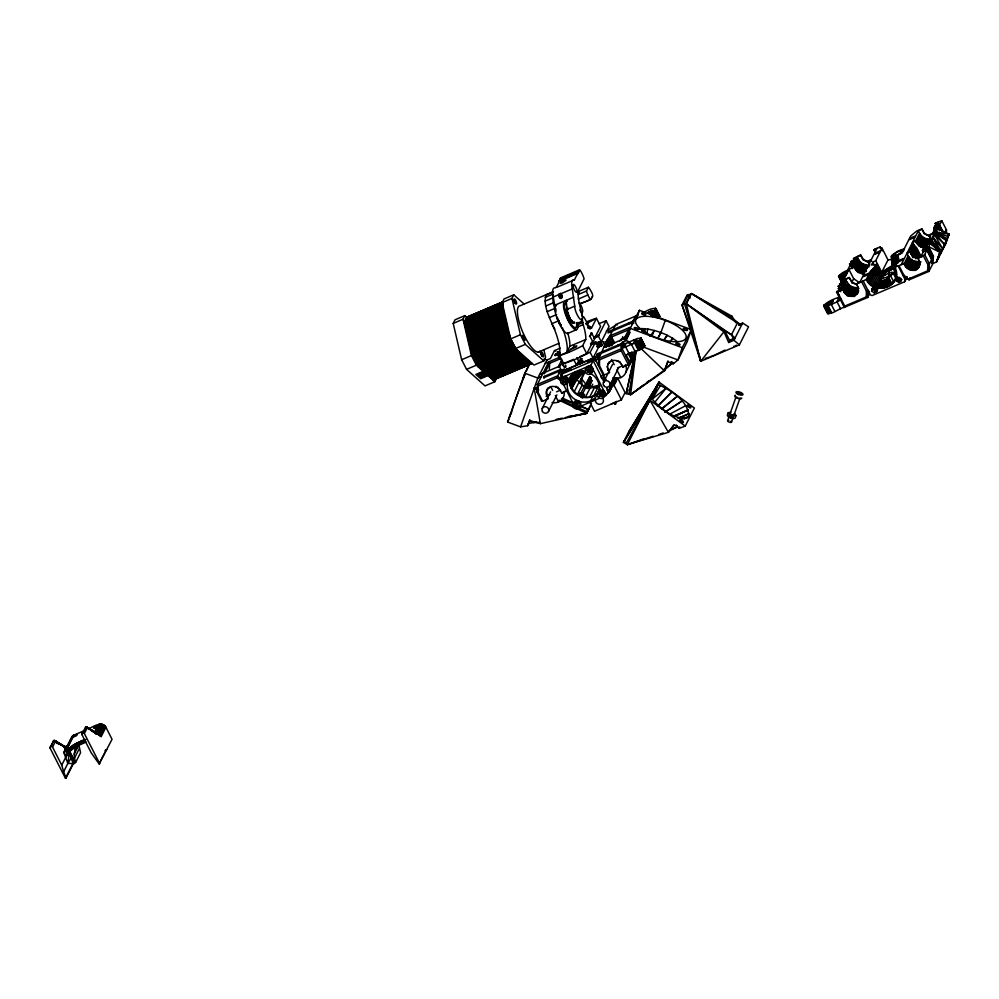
<?xml version="1.0" encoding="UTF-8"?>
<svg xmlns="http://www.w3.org/2000/svg" width="999" height="999" viewBox="0 0 999 999"><rect width="100%" height="100%" fill="white"/><g stroke="black" fill="none" stroke-linecap="round" stroke-linejoin="round"><path stroke-width="1.5" d="M609.353 372.814L604.208 375L599.475 365.721L599.562 359.815L598.588 358.404L601.148 353.359M827.584 312.612C830.481 316.059 840.147 307.542 844.33 307.38L844.717 306.106L866.283 296.94L866.37 291.021L861.65 281.755L866.258 279.433L869.879 272.452L877.122 264.473L882.03 274.113L883.366 274.95M869.355 291.321L869.317 294.28L867.719 297.44L844.33 307.38L836.525 292.083L840.833 289.073L841.508 290.172M554.857 329.195A25 7.155 67 0 1 551.923 323.651C548.426 314.76 543.019 304.608 546.128 294.93L547.777 294.018M555.819 312.15L553.134 302.897L552.572 294.243L545.217 297.365M574.65 382.118L574.637 373.201L577.397 378.621L571.366 388.623L569.83 381.606L571.915 374.513M63.624 771.765L61.751 765.172L69.368 750.124L70.105 752.135L65.971 756.817L66.234 754.257L75.737 746.703L85.914 742.12L84.678 739.71L74.513 744.292L63.849 752.647L67.845 763.411L63.624 771.765L66.059 778.009L65.447 778.271L50.087 748.126A1.386 1.299 26.8 0 1 50.699 746.403L53.659 740.559L54.695 740.546L65.897 747.289L63.849 752.647M555.506 355.594L555.594 354.096L558.291 352.947M547.04 389.722L546.128 393.681L548.139 398.851L542.632 401.198L537.899 391.92L538.261 385.889L537.362 384.453L548.776 361.888L549.675 363.324L549.313 369.343M607.017 390.397L607.18 387.787M644.717 331.905L644.904 328.796L643.905 332.804M871.865 291.271L872.939 286.863L871.865 291.271L874.162 292.844L876.61 291.795L877.522 289.997L875.074 291.034L874.162 292.844M876.61 291.795L876.772 289.186L874.475 287.625L872.027 288.661M896.353 280.856L896.515 278.246L898.963 277.21L901.248 278.783L901.086 281.381L898.638 282.43L896.353 280.856L897.264 279.058L899.55 280.619L902.01 279.583M908.84 278.833L927.584 270.866L927.946 264.835L923.226 255.557L924.674 254.583L926.885 250.212L931.617 259.49L929.395 263.861L928.945 271.391L909.09 279.845L902.834 275.162L903.833 275.1L909.09 279.845L910.164 277.734M932.916 256.918L927.572 246.428L924.312 248.177L923.576 249.613L926.622 248.326L931.955 258.816L931.68 263.336L933.391 255.969L928.67 246.691L939.922 252.235L936.475 262L932.941 263.499L928.945 271.391L927.584 270.866M932.941 263.499L933.391 255.969M946.34 233.029L946.515 230.007L941.795 220.729L935.289 223.152L936.238 226.099M544.23 377.897L544.318 376.386L560.501 369.505M624.475 339.66L629.732 329.27L629.857 327.397L610.002 335.839L605.931 342.008L601.885 351.91M606.368 347.352L607.767 342.682L611.613 336.975L629.732 329.27M849.05 289.211L849.325 285.577M548.414 398.314L546.291 391.583M607.38 366.233L608.116 370.404L607.317 366.945L607.979 364.335M858.153 291.87L858.416 288.399L856.505 283.941L859.964 282.043L865.571 270.941L862.387 272.29L863.923 275.362M919.679 264.485L919.242 260.976L913.024 249.038L916.595 247.59L920.891 255.994L919.804 257.48L915.047 248.127M919.467 261.663L919.355 265.846M931.368 241.371L929.395 234.79L932.579 233.441L934.614 229.42L938.161 227.909L939.51 230.569M561.588 359.041L561.251 359.165A4.171 1.199 67 0 1 557.991 353.796A4.171 1.199 67 0 1 559.964 353.147L559.777 355.394L561.563 360.477A4.171 1.199 67 0 0 563.336 365.871A4.171 1.199 67 0 0 565.484 366.77M642.007 331.418L642.245 328.621L644.343 328.721L643.643 331.493M882.542 283.704C872.377 277.784 897.789 261.825 894.093 272.802L896.303 277.16C895.366 282.38 883.203 292.37 882.741 281.805M561.013 380.906L557.017 377.909L559.777 370.954M588.423 409.528L587.375 411.376L591.47 403.509M610.227 361.601L609.153 362.512C613.548 357.854 621.465 361.276 622.814 367.083L628.321 364.747L630.182 362.987L626.111 354.995L625.699 355.781C625.586 353.409 646.927 349.862 643.843 345.13M658.091 318.107L659.79 316.258L658.753 315.659M840.659 308.941L836.937 301.623L839.148 297.252C822.751 302.21 815.059 313.074 840.609 300.062M848.238 270.254C841.832 271.503 832.117 280.856 846.028 274.625L846.702 273.289L840.921 275.624L841.62 274.226L847.564 271.591M897.427 255.432L897.789 262.824L891.832 264.073L891.832 255.307L897.951 251.086L904.482 248.701M635.589 350.574L626.148 393.631L630.594 394.667L636.126 350.699M613.086 383.616L614.822 380.781L614.348 377.41L609.627 386.738L609.665 391.383L607.192 393.643M924.899 247.789L919.28 246.266L915.658 241.059L912.474 242.42L914.335 245.429L911.375 251.273L911.051 254.395M67.845 763.411L69.193 753.945L74.301 763.523L67.845 763.411L72.028 756.68M684.153 419.143L688.91 416.396C688.274 400.649 670.878 390.422 657.929 384.34L628.596 432.142L623.401 442.432L627.397 444.642L668.406 432.33L674.4 424.812L679.195 428.321L685.239 426.073L694.367 408.017L659.053 382.13L628.596 432.142M635.901 350.786L629.02 393.831L629.457 392.957M635.714 351.286L635.239 353.946L635.826 351.473M571.003 377.535L571.553 375.399L570.641 377.197M74.301 763.523L75.837 762.037C72.79 756.268 74.413 749.512 77.922 744.355M943.893 247.327L946.328 240.434L936.088 232.018L949.05 234.178L945.603 243.943L936.475 262L939.922 252.235L930.381 243.306L941.108 249.887L940.534 253.434L949.05 234.178L937.799 228.634L934.252 230.145M577.622 372.065C578.184 376.848 583.591 373.651 585.864 371.865M634.74 351.586L633.766 355.869L631.743 351.898M838.898 291.321L839.547 288.461M634.902 355.419L626.148 393.631L628.096 389.772M558.853 294.892C559.715 291.895 562.949 294.493 561.638 296.953C558.678 301.81 557.679 289.71 560.239 297.889M560.177 280.307C559.003 279.295 558.716 285.152 555.444 287.887A18.556 5.32 67 0 0 553.259 297.003L554.732 305.219L556.043 306.006M560.976 278.134C559.927 278.596 560.489 278.896 560.202 280.269M579.495 269.855C579.095 273.276 578.496 271.316 574.462 279.795A18.556 5.32 67 0 0 572.277 288.911L574.725 306.169A8.329 2.385 67 0 0 579.482 318.431A8.329 2.385 67 0 0 582.155 315.122A70.517 20.205 67 0 1 579.595 304.67L579.195 302.685A70.517 20.205 67 0 1 578.221 296.953L578.284 290.422L584.09 278.821A9.466 2.71 67 0 0 583.379 276.661L583.104 275.936A9.466 2.71 67 0 0 580.344 270.579L579.57 269.78L560.476 277.947M646.778 333.316L647.851 329.071C658.416 330.994 668.855 334.877 677.285 341.67M866.258 279.433C874.013 297.19 904.32 285.339 894.942 267.233L898.326 260.352L897.414 255.844L903.171 250.861L910.738 235.989L916.682 231.056L921.827 228.871L924.325 233.092L929.32 236.164L924.05 233.629L921.827 228.871M938.398 257.005L939.847 253.346L939.472 254.071M947.239 238.724L945.678 242.832L949.05 234.178M70.092 740.396L71.753 737.886L76.598 735.626L77.285 734.277L72.427 736.538L70.779 739.048M610.476 389.535L607.642 392.744M611.163 388.174L608.94 391.071L612.524 384.003L611.9 384.315M565.684 365.072A4.171 1.199 67 0 1 564.223 366.446A4.171 1.199 67 0 1 561.938 360.327L561.688 360.002M841.37 283.753L842.232 280.794M945.603 243.943L946.428 241.134M572.24 374.038L570.079 379.333M667.844 361.188L664.447 370.879L630.594 394.667L642.869 385.389M539.522 422.415L533.641 422.515L529.732 421.066L527.672 425.724L520.579 426.873L507.579 422.04L524.825 373.214L529.745 363.486M520.579 426.873L537.824 378.059L546.952 360.002L550.486 358.504L554.482 350.599L560.152 348.189M527.672 425.724L529.832 419.88M561.625 374.138L561.013 375.861L563.224 370.979L561.625 374.138L594.18 360.289L597.477 353.783L621.728 343.469L622.439 342.07L625.973 340.559L630.182 332.23M667.544 361.788L673.114 363.861L677.971 359.94L687.1 341.883L691.408 329.67L639.41 310.302L630.282 328.359L625.973 340.559L630.307 342.182M636.538 318.444L639.41 310.302M668.056 361.188L664.447 370.879L640.197 347.777M630.594 394.667L665.084 369.605L671.103 364.048L671.965 361.613M691.408 329.67L682.28 347.727L677.971 359.94L642.557 346.74M730.781 412.225L728.246 412.674L727.297 415.359L728.646 417.257L732.554 418.706L735.089 418.256L736.038 415.572L734.69 413.673M728.646 417.257L729.595 414.573L728.246 412.674M727.609 420.716L729.133 416.408M730.144 413.536L735.714 397.739M738.224 394.568L738.91 392.607L741.021 393.943L738.436 393.544L737.899 392.782L738.91 392.607M730.594 417.982L731.543 415.297M732.554 418.706L733.491 416.021L736.038 415.572M731.505 422.177L733.029 417.869M734.04 414.997L740.122 397.752M844.605 283.229L845.504 280.669L851.023 287.412L850.199 289.772M851.997 268.606L852.909 266.046L854.07 267.732M847.065 287.737L848.338 284.141M904.682 281.718L906.892 276.835L904.682 281.718L872.127 295.567L870.279 294.88L863.099 280.781M938.186 258.616L940.621 251.723M524.138 376.186C526.073 370.442 521.665 382.167 523.938 376.735M599.562 359.815L621.141 350.637L622.677 347.09C631.73 341.558 615.421 348.738 622.677 347.09M649.425 402.172L651.048 397.964C660.164 407.904 672.652 419.368 687.037 418.094M654.582 402.535L666.133 388.211L652.222 399.026L659.053 382.13L644.767 407.979L623.401 442.432L651.048 397.964L644.767 407.979L649.924 400.187L685.239 426.073M651.997 336.114L654.308 330.444L649.987 336.363M608.241 363.686L607.704 364.872L608.978 362.5L608.304 363.624M919.092 266.483L919.629 265.297L918.755 267.095L919.367 265.946M579.582 383.391L584.802 372.327M871.702 261.201L871.103 260.015L865.846 270.392L862.661 271.753L863.898 274.163M847.602 287.774L848.925 285.027M611.251 386.538L614.048 385.352L617.707 378.109L625.074 392.582L621.415 399.812L594.492 411.263L589.797 402.06M555.594 354.096L554.87 355.532L557.567 354.383M570.691 349.4L574.338 346.466L576.798 345.891L576.211 347.065L570.691 349.4L566.758 352.422L559.752 355.457L561.126 355.057A32.68 7.355 -27 0 0 582.667 345.679L585.776 339.498A25.612 7.343 67 0 0 583.154 324.638L581.98 318.519M596.74 355.232L617.332 346.466L618.056 345.03M538.011 389.797L536.913 391.983L541.633 401.261L542.632 401.198M587.275 321.553A32.642 7.343 -27 0 1 594.755 318.856L596.465 318.344L585.726 323.938L588.086 323.376L587.524 324.513L591.445 328.296L596.465 318.344L600.574 326.411L594.48 338.486L591.47 332.717M589.597 336.413L591.595 332.817M570.217 378.633L571.128 376.823M569.942 380.107L573.451 373.139M561.938 360.327L563.861 363.524L565.234 363.112A32.68 7.355 -27 0 0 586.775 353.733L592.807 341.795L589.922 336.126M621.728 343.469L620.666 345.592L637.387 338.511L641.133 338.099L639.847 339.947L635.214 342.794L598.588 358.404L598.488 365.796L599.475 365.721M635.564 316.109L631.568 324.013L633.928 323.014M623.501 345.467L624.188 344.081M629.17 361.576L631.992 359.39L625.649 346.903M826.373 304.408L830.356 301.611L833.291 300.911L832.592 302.31L828.945 304.408L823.725 305.532L827.834 313.636M841.27 274.925L838.623 276.049L841.732 282.155M851.435 262.6L851.835 261.813M832.654 301.061L833.328 299.725M873.888 286.663L874.799 284.865L878.533 286.139L879.22 284.79L874.812 283.142L874.125 284.503L874.799 284.865M888.998 286.451L889.51 285.439L886.413 279.383L894.093 272.802M894.392 281.331L896.503 277.16M944.867 233.304L946.515 230.007L945.529 230.082M939.922 252.235L941.108 249.887M50.087 748.126L52.46 743.456M61.751 765.172L52.547 747.09L55.494 741.246L55.02 740.721L65.285 747.552L54.346 740.471L60.09 744.542M84.952 730.306L72.927 735.614L66.608 747.14L64.51 747.939M64.286 752.122L66.658 747.414L68.344 746.241L64.673 747.814M64.598 747.727L67.67 745.429L71.241 738.348M71.928 737L72.39 736.101M64.785 751.66L71.753 737.886M72.427 736.538L72.927 735.614M65.347 751.273L67.732 746.565M72.315 737.499L68.731 744.567L64.51 747.577L69.356 744.255L64.635 747.489M73.002 736.151L73.451 735.239M72.927 737.187L65.971 750.961L67.195 753.371M73.614 735.838L74.076 734.927M65.847 755.169L67.882 751.148M65.784 755.831L68.007 751.073M65.809 756.168L67.845 752.147M65.872 756.493L68.581 751.136M105.906 727.26L112.05 739.31L99.113 763.948L91.134 752.672L81.918 734.59A1.386 1.299 26.8 0 1 82.53 732.866L86.176 726.922L101.199 736.588L105.906 727.26C102.223 720.604 93.419 726.535 89.036 728.571M81.918 734.59L84.278 729.919M78.197 744.779L78.884 743.418M99.725 763.686L84.366 733.553L87.325 727.709L86.851 727.172L100.387 735.401L105.107 726.086M74.151 754.145L78.871 744.817L80.557 752.709L75.837 762.037M74.463 758.166L79.171 748.838M65.447 778.271L72.977 763.373M66.059 778.009L73.139 764.01L69.905 752.509L75.075 762.649M94.43 726.985L93.744 728.333L98.764 726.398L101.923 726.86L102.61 725.511L99.45 725.049L94.43 726.985L95.579 729.258M94.43 732.667L97.415 726.773M98.102 725.424L98.551 724.512M95.092 732.442L98.077 726.548M98.764 725.187L99.213 724.287M103.397 724.75L98.689 734.078L95.192 733.466L98.764 726.398M99.45 725.049L99.912 724.138M99.475 726.348L95.192 733.466M100.162 724.987L100.612 724.088M100.187 726.385L96.616 733.453L95.904 733.416L99.313 734.452L104.021 725.124M100.874 725.024L101.336 724.125M100.899 726.498L97.328 733.578L96.616 733.453L99.875 734.902L104.595 725.574M101.586 725.149L102.048 724.25M101.598 726.71L98.027 733.79L97.328 733.578L100.837 735.976L105.544 726.648M102.285 725.361L102.735 724.462M99.113 763.948L106.194 749.949M496.64 378.122L494.817 381.73L485.027 385.889L466.558 369.355L461.65 359.727L453.196 323.414L455.02 319.805L464.81 315.634L466.595 317.232L502.709 301.873M494.817 381.73L476.361 365.197L471.453 355.569L462.987 319.243L464.81 315.634M466.595 317.232L463.811 322.764L502.984 306.094M467.207 316.983L464.423 322.502L471.241 351.785L478.758 366.533L493.643 379.87M467.819 316.72L465.034 322.24L471.853 351.523L479.37 366.271L494.255 379.608M468.431 316.458L465.646 321.978L472.465 351.261L479.982 366.009L494.867 379.345M469.043 316.196L466.258 321.715L473.076 351.011L480.594 365.759L495.479 379.083M469.655 315.934L466.87 321.453L473.688 350.749L481.206 365.497L496.091 378.821M470.267 315.672L467.482 321.191L474.3 350.487L481.818 365.234L496.703 378.559M470.879 315.409L468.094 320.941L474.912 350.224L482.43 364.972L497.315 378.309M471.491 315.16L468.706 320.679L475.524 349.962L483.041 364.71L497.927 378.047M472.102 314.897L469.318 320.417L476.136 349.7L483.653 364.448L498.538 377.784M472.714 314.635L469.93 320.155L476.748 349.45L484.265 364.185L499.15 377.522M473.326 314.373L470.541 319.892L477.36 349.188L484.877 363.936L499.775 377.26M473.938 314.111L471.153 319.63L477.972 348.926L485.489 363.673L500.387 376.998M474.55 313.848L471.765 319.38L478.583 348.663L486.101 363.411L500.998 376.748M475.162 313.586L472.377 319.118L479.195 348.401L486.713 363.149L501.61 376.486M475.774 313.336L472.989 318.856L479.807 348.139L487.325 362.887L502.222 376.223M476.386 313.074L473.601 318.594L480.419 347.877L487.937 362.625L502.834 375.961M476.998 312.812L474.213 318.331L481.031 347.627L488.548 362.375L503.446 375.699M477.609 312.55L474.825 318.069L481.643 347.365L489.16 362.113L504.058 375.437M478.221 312.287L475.437 317.807L482.255 347.103L489.772 361.85L504.67 375.174M478.833 312.025L476.048 317.557L482.867 346.84L490.384 361.588L505.282 374.925M479.458 311.775L476.66 317.295L483.479 346.578L490.996 361.326L505.894 374.662M480.069 311.513L477.272 317.033L484.09 346.316L491.608 361.064L506.505 374.4M480.681 311.251L477.884 316.77L484.702 346.066L492.22 360.801L507.117 374.138M481.293 310.989L478.496 316.508L485.314 345.804L492.832 360.552L507.729 373.876M481.905 310.726L479.108 316.246L485.926 345.542L493.444 360.289L508.341 373.614M482.517 310.464L479.72 315.984L486.538 345.279L494.055 360.027L508.953 373.351M483.129 310.202L480.332 315.734L487.15 345.017L494.667 359.765L509.565 373.102M483.741 309.952L480.944 315.472L487.762 344.755L495.279 359.503L510.177 372.839M484.353 309.69L481.555 315.209L488.374 344.493L495.891 359.24L510.789 372.577M484.965 309.428L482.167 314.947L488.986 344.243L496.503 358.991L511.401 372.315M485.576 309.166L482.779 314.685L489.597 343.981L497.115 358.728L512.012 372.053M486.188 308.903L483.391 314.423L490.222 343.718L497.727 358.466L512.624 371.79M486.8 308.641L484.003 314.173L490.834 343.456L498.339 358.204L513.236 371.541M487.412 308.391L484.615 313.911L491.446 343.194L498.951 357.942L513.848 371.278M488.024 308.129L485.227 313.649L492.057 342.932L499.562 357.679L514.46 371.016M488.636 307.867L485.839 313.386L492.669 342.682L500.174 357.417L515.072 370.754M489.248 307.605L486.451 313.124L493.281 342.42L500.786 357.167L515.684 370.492M489.86 307.342L487.062 312.862L493.893 342.158L501.398 356.905L516.296 370.229M490.472 307.08L487.674 312.6L494.505 341.895L502.01 356.643L516.908 369.967M491.083 306.818L488.286 312.35L495.117 341.633L502.622 356.381L517.519 369.717M491.695 306.568L488.898 312.088L495.729 341.371L503.234 356.119L518.131 369.455M492.307 306.306L489.51 311.825L496.341 341.109L503.846 355.856L518.743 369.193M492.919 306.044L490.122 311.563L496.953 340.859L504.458 355.594L519.355 368.931M493.531 305.781L490.734 311.301L497.564 340.597L505.069 355.344L519.967 368.668M494.143 305.519L491.346 311.039L498.176 340.334L505.681 355.082L520.579 368.406M494.755 305.257L491.958 310.789L498.788 340.072L506.293 354.82L521.191 368.156M495.367 305.007L492.569 310.527L499.4 339.81L506.905 354.558L521.803 367.894M495.979 304.745L493.181 310.264L500.012 339.548L507.529 354.295L522.415 367.632M496.59 304.483L493.793 310.002L500.624 339.285L508.141 354.033L523.026 367.37M497.202 304.22L494.405 309.74L501.236 339.036L508.753 353.783L523.638 367.108M497.814 303.958L495.017 309.478L501.848 338.773L509.365 353.521L524.25 366.845M498.426 303.696L495.629 309.215L502.46 338.511L509.977 353.259L524.862 366.583M499.038 303.434L496.241 308.966L503.071 338.249L510.589 352.997L525.474 366.333M499.65 303.184L496.853 308.703L503.683 337.987L511.201 352.734L526.086 366.071M500.262 302.922L497.477 308.441L504.295 337.724L511.813 352.472L526.698 365.809M500.874 302.66L498.089 308.179L504.907 337.475L512.425 352.21L527.31 365.547M501.486 302.397L498.701 307.917L505.519 337.212L513.036 351.96L527.922 365.284M502.097 302.135L499.313 307.655L506.131 336.95L513.648 351.698L528.533 365.022M503.321 301.611L500.536 307.143L507.355 336.426L514.872 351.173L529.757 364.51L493.031 380.132M503.234 302.734L501.148 306.88L507.967 336.163L515.484 350.911L530.369 364.248L532.205 363.461M503.146 303.858L501.76 306.618L508.578 335.901L516.096 350.649L530.981 363.986M543.856 349.725L545.616 357.292L543.793 360.901L525.324 344.368L520.417 334.74L511.95 298.414L513.773 294.805L524.163 304.108M507.579 422.04L508.978 419.255M578.234 294.53L586.488 291.021L588.386 287.262A9.553 2.735 67 0 1 589.497 288.661L589.872 289.211A9.553 2.735 67 0 1 591.333 291.77C593.119 294.58 593.131 297.465 591.82 296.84C592.969 299.613 586.525 301.336 579.37 303.821M582.242 358.629A3.472 0.787 -27 0 0 578.608 361.064L576.56 365.122L561.863 371.378L558.916 365.584L561.7 360.09M550.936 386.7L547.939 388.549C552.335 383.891 560.252 387.312 561.6 393.119L566.745 390.934M568.606 352.347L566.758 352.422L569.88 346.253A25.637 7.343 67 0 0 567.719 332.867M563.861 363.524L565.234 363.112M542.245 408.454L550.636 391.858M555.307 386.638L556.293 386.326L556.705 387.15M563.149 372.065L563.836 370.716M562.599 373.713L560.314 378.234L590.921 365.209L593.206 360.701L604.295 382.467M557.367 387.512L558.266 387.387L558.566 388.399M566.283 370.017L566.783 369.018L570.891 369.48L570.379 370.467M559.103 388.911L560.377 390.709M548.501 411.463L556.893 394.867M570.928 367.694L570.242 369.043L562.537 372.327M561.6 393.119L565.059 391.233M569.88 380.856L573.963 372.802M569.83 381.606L574.325 372.702M569.867 383.117L574.487 373.951L577.06 379.008M570.054 384.615L574.2 376.411L576.111 380.157M570.392 386.113L574.113 378.758L575.337 381.156M570.891 387.575L574.263 380.894M591.658 343.456L595.729 341.72L598.563 347.265L593.081 358.092L582.679 362.525L579.732 356.73L590.134 352.31L595.167 342.844L591.083 344.58M594.842 336.663L598.925 334.927L606.106 320.716L609.065 326.498L601.298 341.845L595.854 344.156M595.167 342.844L595.729 341.72M594.393 338.037L598.476 336.301L598.925 334.927M574.338 391.533L579.058 382.205L576.698 378.758L571.977 388.087C576.698 397.852 591.72 400.811 598.851 392.132M595.367 359.066L591.271 358.616L590.759 359.603L593.493 359.902M579.108 382.629L584.19 372.59M594.492 358.741L595.167 357.38M633.004 321.166L608.753 331.481L608.016 332.929L632.28 322.615M577.509 394.343L582.23 385.015L579.058 382.205M604.208 375L603.209 375.075L596.028 360.964L597.627 357.804L595.779 357.118M579.732 395.492L584.452 386.163L582.23 385.015M612.424 331.056L610.002 335.839L611.613 336.975L614.672 342.982M613.161 329.608L615.709 324.55L637.924 315.11M584.665 386.7L589.772 376.611M584.752 387.212L589.972 376.885M584.989 387.475L590.209 377.147M585.252 387.712L589.822 378.658M580.881 393.231L584.627 394.568L583.94 395.916L581.743 395.392L580.407 396.628L582.692 398.201M582.429 394.043L586.001 386.975L590.122 387.949L598.264 386.788L593.556 396.116M599.937 384.915L592.245 386.913L586.888 385.239L590.759 377.585M582.667 394.58L583.166 393.594L579.07 393.131L578.571 394.13L582.667 394.58L583.591 396.391L584.09 395.404L583.166 393.594M585.839 388.087L591.071 377.759M586.163 388.236L590.746 379.183M586.5 388.336L591.083 379.283M586.85 388.399L590.784 380.631M587.2 388.436L591.133 380.656M587.549 388.436L591.483 380.656M587.887 388.386L591.82 380.607M588.224 388.299L592.157 380.532M585.402 397.277L590.122 387.949M591.445 386.763L592.744 384.215M589.585 397.215L594.305 387.887M621.078 339.46L622.514 338.112L619.717 341.046M592.769 396.378L590.484 400.899L590.983 401.86M610.826 361.226L612.15 360.664M622.889 338.349L624.537 337.375L622.24 338.661M587.4 410.851L586.675 413.336L540.359 423.651L529.52 420.492M629.857 327.397L624.15 338.686L604.295 347.128M591.208 404.37L586.675 413.336L565.359 417.557M597.027 394.056L599.725 388.723M603.433 382.417L612.537 364.448M616.508 360.602L620.054 361.813M620.317 362.874L621.59 364.672M609.702 385.427L618.793 367.445M609.902 387.387L614.622 378.059M603.496 396.528L606.281 395.354L608.566 390.834L607.03 387.824M610.102 388.062L614.81 378.733M607.804 393.331L608.266 392.432M613.873 381.331L615.234 378.646M610.189 388.748L614.909 379.42M608.366 392.944L608.828 392.045M610.102 389.51L615.796 378.259M608.878 392.482L609.328 391.583M610.014 390.222L616.296 377.797M609.303 391.958L616.408 378.034M622.814 367.083L626.273 365.197M635.489 352.485L633.403 356.593L631.38 352.622M625.936 372.165L631.418 361.338A10.415 9.703 26.8 0 1 630.244 363.586M628.746 362.063L632.941 359.927L629.607 353.371M631.655 359.34L633.903 358.029L631.231 352.784M641.808 347.764L642.157 347.065M665.409 319.992L660.913 332.555L657.979 338.012L661.101 332.192M687.924 295.554L683.666 303.983L686.038 303.284L690.159 295.13L687.924 295.554L689.322 298.314M685.302 303.871L684.864 304.745L700.711 361.313L739.397 344.855L748.526 326.81L742.619 323.039L738.686 324.712M689.66 295.304L691.495 293.581L732.055 316.296L735.851 322.702M741.458 325.324L731.418 317.57L691.495 293.581L686.313 303.833L682.042 305.032L700.711 361.313L724.725 330.794L686.313 303.833L700.711 361.313L699.35 355.706M646.116 405.831L652.859 392.52L653.446 395.866L652.097 398.539M653.246 436.213L627.397 444.642L649.924 400.187L668.406 432.33L673.601 425.162M653.483 393.131L659.053 382.13L650.299 398.239M673.114 363.861L673.776 362.562M731.418 317.57L732.055 316.296M679.195 428.321L679.857 427.023A2.223 0.799 37.7 0 1 679.07 427.147M742.619 323.039L733.903 340.259L728.658 342.495L724.088 332.055L686.313 303.833L731.468 334.777L735.052 337.974L733.316 338.399L731.468 334.777L737.449 322.952L691.495 293.581M728.658 342.495L729.67 340.497L733.316 338.399M839.585 288.886L838.248 286.263L841.508 284.528L842.244 283.079L839.435 283.916L843.406 282.23L845.991 287.849L851.198 291.671M850.861 266.596L849.525 263.973L852.784 262.225L853.521 260.776L850.711 261.626L854.682 259.927L857.267 265.559L862.524 269.393M854.607 261.676L853.646 258.229L860.614 254.907L863.111 259.116L868.106 262.2L862.836 259.665L860.614 254.907M831.792 302.759L831.118 304.096L834.852 311.413M863.96 273.276L858.341 271.753L854.719 266.558L848.938 269.443L843.693 279.82L849.2 277.472L852.234 282.205L857.429 284.79L851.96 282.754L849.2 277.472M838.248 286.263L842.219 284.578L843.406 282.23M854.682 259.927L853.496 262.275L849.525 263.973M840.746 291.683L840.122 290.472L840.833 289.073M839.697 291.146L838.348 288.486L841.545 287.675L842.294 286.189L845.391 291.258L849.899 294.243M850.062 294.043L844.804 290.197L842.619 285.352L845.741 279.37L848.925 278.022M861.175 271.953L856.667 268.956L853.571 263.886L851.535 267.907L854.719 266.558M861.288 271.728L856.081 267.894L853.895 263.062L855.743 259.603L858.316 263.461L861.95 266.134L858.653 262.812L856.443 258.204L857.154 256.805L860.339 255.457M845.504 280.669L844.804 282.068L846.665 286.513L850.311 288.823L849.375 290.509M852.909 266.046L852.534 268.356M842.856 286.388L844.043 284.041M854.133 264.086L855.319 261.738M842.107 288.986L842.906 287.4M844.33 284.59L845.142 282.979M845.978 281.343L846.353 280.582M853.371 266.708L854.182 265.097M855.606 262.3L856.405 260.702M857.005 259.515L857.766 258.004M843.193 287.4L844.38 285.052M854.47 265.097L855.656 262.749M843.518 288.599L842.669 290.297L841.545 287.675M843.643 288.374L844.829 286.026M851.31 291.446L846.103 287.625L844.942 285.801L845.666 284.365M846.677 282.355L845.741 279.37M854.919 266.071L856.106 263.724M862.587 269.156L857.379 265.322L856.218 263.499L857.08 261.8M857.567 260.826L858.378 259.216L857.154 256.805M844.167 289.31L845.366 286.963M845.479 286.738L846.116 285.464M847.289 283.142L846.965 281.78M855.331 267.245L854.682 268.519L855.394 269.243L855.956 268.132M855.444 267.008L856.63 264.66M856.755 264.435L857.654 262.65M858.066 261.838L858.915 260.152L858.378 259.216M843.743 292.282L844.679 290.422M844.804 290.197L845.991 287.849M846.103 287.625L846.665 286.513M848.001 283.866L847.502 282.717M856.081 267.894L857.267 265.559M857.379 265.322L858.316 263.461M858.653 262.812L859.54 261.039L858.915 260.152M858.153 291.983C855.968 297.977 846.752 297.652 844.267 292.07L843.306 289.123L840.122 290.472M855.956 268.968L856.468 270.741L858.69 272.702L863.685 273.813M844.417 293.194L845.391 291.258M845.504 291.021L846.69 288.674M846.815 288.449L847.389 287.312M848.7 284.715L848.126 283.604M856.043 270.142L856.667 268.956M856.78 268.731L857.966 266.383M858.091 266.159L859.078 264.211M859.315 263.724L860.251 261.863L859.54 261.039M845.054 293.319L844.542 291.533M846.303 291.795L847.489 289.448M847.602 289.223L848.263 287.887M849.387 285.664L848.838 284.44M856.792 271.041L857.454 269.718M857.567 269.493L858.765 267.145M858.878 266.92L859.902 264.885M860.064 264.56L861.038 262.637L860.251 261.863M845.541 293.881L845.329 292.769M851.697 282.617L853.67 278.721L848.938 269.443M846.066 294.393L845.803 293.331M847.152 292.482L848.338 290.135M848.451 289.91L849.225 288.386M850.149 286.551L849.625 285.202M857.542 271.928L858.316 270.404M858.428 270.18L859.615 267.832M859.727 267.607L860.801 265.497M860.888 265.334L861.9 263.324L861.038 262.637M846.653 294.867L846.34 293.856M846.865 295.492L847.964 293.319M848.076 293.094L849.262 290.746L848.139 293.132M850.486 285.889L851.41 286.501L849.437 290.559M859.352 270.791L860.539 268.444L859.415 270.829M860.651 268.219L862.824 263.936L861.9 263.324M846.915 295.529L848.026 293.356M860.713 268.256L862.886 263.973L869.105 265.634M847.277 295.279L846.927 294.318M847.851 295.979L848.925 293.831M849.05 293.606L850.236 291.258M850.349 291.034L852.372 287.025L858.765 288.137L854.557 296.466M860.326 271.316L861.513 268.968M861.625 268.743L863.785 264.448M848.626 295.929L848.9 295.379C852.709 296.965 857.716 294.842 858.616 290.659L857.542 293.132M848.925 296.303L853.396 287.45M860.526 273.351L864.809 264.885M850.062 296.316L854.445 287.787M861.475 273.751L865.858 265.222M869.667 265.122L867.919 261.363L871.378 259.478L876.985 248.364L873.8 249.725L875.561 253.484M873.8 249.725L880.219 246.928L882.242 250.899M851.298 296.353L855.519 288.024M862.711 273.788L866.932 265.459M852.384 296.491L856.605 288.162M865.209 271.154L868.019 265.597M857.729 286.351L858.416 288.399M869.142 263.773L868.193 260.826M869.442 264.448L869.417 263.237M875.336 252.797L875.311 251.598M853.483 296.528L857.691 288.199M880.219 246.928L879.757 247.827L882.055 248.202L888.011 259.89L881.73 272.315L875.773 260.614L882.055 248.202M857.03 293.519L858.428 290.746M856.692 294.243L857.429 293.169M875.773 260.614L872.826 262.287L871.465 264.997L877.122 264.473M866.832 280.432L870.204 273.751L869.542 272.939M867.744 281.718L871.453 274.363L870.241 271.965M868.768 282.917L872.914 274.713L871.003 270.979M869.904 284.028L874.537 274.862L882.03 274.113L876.96 284.128M871.153 285.027L876.298 274.85M872.477 285.901L878.146 274.725M875.486 283.504L880.057 274.488M875.361 287.287L876.273 285.489M876.872 287.774L877.796 285.976M878.471 284.615L881.268 279.096M882.067 278.384L883.104 276.361L888.386 273.314L892.644 272.302L891.608 274.325L886.325 277.372L880.231 279.171L882.367 280.794L886.413 279.383M894.505 253.783L893.481 255.819L897.739 254.807L903.021 251.76L904.058 249.725L899.799 250.749L894.505 253.783L895.878 256.481M878.433 288.124L881.955 281.169M880.007 288.324L882.492 283.404M890.384 269.355L888.386 273.314L889.759 276.011M881.58 288.374L883.391 284.79M883.141 288.274L884.365 285.876M884.689 288.037L885.389 286.651L882.367 280.794M886.188 287.65L886.687 286.638L883.603 280.582M887.624 287.113L888.086 286.214L884.964 280.082M890.284 285.652L890.983 284.265L888.049 278.384M913.074 256.905L910.414 251.448L906.955 253.334L901.335 264.448L904.52 263.087C905.868 269.206 914.535 272.477 918.63 267.133C915.009 273.189 905.544 269.967 904.245 263.636L894.942 267.233M912.474 242.42L907.229 252.797L910.414 251.448M921.553 229.42L918.368 230.769L912.749 241.87L915.933 240.522L918.968 245.255L924.162 247.827M891.483 284.727L892.694 282.33M892.569 283.704L894.392 280.107M893.543 282.567L896.028 277.647M908.491 252.685L913.074 243.594M895.104 280.032L896.578 276.848L895.678 278.846M909.677 252.26L913.623 244.48M903.97 264.073L908.178 255.744L906.955 253.334M915.384 241.508L919.592 233.179L918.368 230.769M904.507 265.01L908.715 256.681L908.178 255.744M915.921 242.445L920.129 234.116L919.592 233.179M905.131 265.896L909.34 257.58L908.715 256.681M913.973 248.614L915.134 246.316L914.335 245.429M916.545 243.331L920.753 235.002L920.129 234.116M918.643 258.753L913.748 257.18L911.637 253.858L914.647 257.055L918.918 258.217M905.843 266.733L910.052 258.404L909.34 257.58M917.257 244.168L921.465 235.839L920.753 235.002M915.584 247.977L916.008 247.128L915.134 246.316M898.638 282.43L899.55 280.619M906.63 267.495L910.838 259.166L910.052 258.404M918.044 244.93L922.252 236.601L921.465 235.839M907.492 268.182L911.7 259.852L910.838 259.166M918.893 245.617L923.113 237.287L922.252 236.601M908.403 268.793L912.611 260.464L911.7 259.852M919.817 246.229L924.025 237.899L923.113 237.287M909.152 269.593L913.586 260.989L921.041 261.938M920.554 247.028L924.999 238.424L931.393 239.535M910.389 269.742L914.609 261.413M921.802 247.178L926.011 238.848M911.275 270.279L915.658 261.75M922.689 247.715L927.06 239.186M931.43 240.672L929.395 234.79M912.512 270.317L916.72 262M923.526 252.085L922.414 250.474L923.6 248.127L927.572 246.428M923.925 247.752L928.133 239.423M935.426 230.669L933.69 228.172L934.877 225.824L938.848 224.138L942.194 230.694M934.09 228.958L935.588 225.874L938.848 224.138M913.598 270.454L917.806 262.138M926.41 245.117L929.22 239.56M918.943 260.314L919.242 260.976M923.226 255.557L917.719 257.904L921.165 256.006L923.338 251.723L926.885 250.212M924.749 248.926L926.785 244.905L927.397 246.104M936.026 226.623L938.198 222.34L938.81 223.539M926.548 246.204L926.185 248.514M914.684 270.492L918.893 262.163M928.208 243.768L930.306 239.598M922.414 250.474L926.622 248.326M933.69 228.172L937.886 226.024L939.897 229.97M915.771 270.429L919.979 262.1M929.282 243.694L934.639 232.992L929.12 235.339M917.532 268.868L920.341 263.324M925.936 248.414L928.308 247.415L938.161 227.909M941.795 220.729L939.584 225.112L942.956 231.743M931.617 259.49L931.955 258.816M544.318 376.386L543.593 377.834L564.547 368.918M562.587 381.118L563.861 379.133L565.496 379.308L565.871 381.481L564.959 382.742L563.324 382.555L562.587 381.118L563.861 379.133M563.324 382.555L562.949 380.394M564.959 382.742L566.233 380.756M587.812 372.152L587.437 369.98L587.812 372.152L589.447 372.327L590.721 370.342L590.347 371.066L589.984 368.893M589.447 372.327L589.81 371.603L588.174 371.428M574.875 405.232L575.237 404.508L575.611 406.668L577.247 406.855L578.159 405.594L577.784 403.421L576.148 403.246L574.875 405.232L575.611 406.668M576.148 403.246L575.774 403.958L577.422 404.145M577.247 406.855L577.622 406.131L575.973 405.956M628.608 324.176L629.345 322.727M599.363 394.817L600.624 392.832L599.363 394.817L600.087 396.266L601.735 396.441L602.634 395.179L602.272 393.007L602.634 395.179M600.087 396.266L599.725 394.093M601.735 396.441L603.009 394.455M838.348 288.486L842.294 286.189M844.33 307.38L845.029 306.006M74.95 750.249L79.52 743.843M607.966 364.235L608.578 363.074M896.702 276.873L898.014 280.756M626.123 443.431L649.924 400.187M652.222 399.026L660.514 385.289M71.953 736.613L71.066 739.834M663.798 340.297L667.232 335.252L663.723 340.297M558.503 367.083L559.865 365.497M547.09 389.66L547.764 388.536L546.49 390.909L548.214 387.999M919.03 266.558L917.906 268.207M564.522 372.19L566.783 369.018M589.76 360.714L591.271 358.616M587.075 370.704L588.336 368.718M580.332 405.956L588.636 409.578L586.962 411.713L578.409 407.917M608.703 363.049L609.427 361.975M577.397 378.621L582.23 373.651L580.844 373.614M913.024 249.038L912.025 249.975L916.233 258.204M649.525 313.599C662.062 307.817 652.622 306.318 643.93 312.55M657.592 406.281L671.84 391.995L657.479 406.243M627.859 342.532L631.468 344.43C641.833 338.349 634.74 339.198 633.741 342.307M592.807 341.795L592.482 342.083A11.389 2.56 -27 0 1 590.509 343.531M582.105 360.139L577.659 363.112L583.116 361.001M614.735 404.108L616.046 403.608L614.872 404.008M840.009 298.276L839.472 298.988L840.746 298.901M597.852 347.402L602.797 344.393L604.17 341.695L597.627 342.332L599.475 345.954L601.71 345.891L599.875 342.282M881.73 272.315L897.789 262.824M584.053 385.801L585.901 384.253L581.58 378.696L580.968 378.958M661.788 408.916L677.235 396.366L661.563 408.828M646.553 382.605L649 380.744M663.736 369.618L671.103 364.048M636.725 316.883L635.751 317.919L637.025 317.832M741.121 325.087L741.882 324.088L738.873 325.249M606.306 331.168L615.259 325.462M866.37 291.021L867.819 290.06L867.719 297.44L866.283 296.94M927.946 264.835L929.395 263.861L924.674 254.583M665.072 412.187L681.98 401.024L665.022 412.112M64.71 747.539L67.233 745.941M736.5 345.154L735.526 345.704M599.013 347.165L599.675 346.765M902.372 252.884L894.692 256.468L891.295 256.368M53.659 740.559L53.047 742.294M85.489 727.022L84.878 728.758M853.046 261.114L855.743 259.603M724.999 350.062L715.097 354.907M669.38 414.323L685.726 405.656M893.943 269.168L895.354 268.431L893.506 264.822M480.382 374.488L480.631 375.112L480.894 374.375M482.554 373.763C483.216 373.089 480.094 373.414 482.442 373.976M483.578 374.937C484.94 373.726 481.268 374.8 483.229 375.037M482.342 376.261C483.429 374.625 479.17 376.785 482.23 376.486M669.043 431.068L676.398 427.397L670.629 429.42M674.213 416.783L688.224 409.952L673.988 416.096L688.224 409.952M553.259 297.003L558.928 294.58L560.988 298.614M513.773 294.805L503.983 298.976L499.925 307.392L506.743 336.688L514.26 351.436L529.145 364.76M453.196 323.414L462.987 319.243M511.95 298.414L502.16 302.585L510.626 338.898L515.534 348.539L534.003 365.06L543.793 360.901M559.977 278.921L578.995 270.829M559.49 279.882L578.508 271.803M559.003 280.856L578.021 272.764M558.99 281.368L577.996 273.276M556.805 287.312L574.462 279.795M552.672 291.933L520.104 305.781A25 7.155 67 0 0 522.902 332.455A25 7.155 67 0 0 539.897 351.186M546.128 294.93L553.471 291.808M561.051 293.681L572.277 288.911M545.104 301.149L552.447 298.027M577.347 291.958L588.386 287.262M545.791 306.019L553.134 302.897M554.732 305.219L573.738 297.14M547.227 311.663L554.57 308.541M578.234 299.088L587.862 294.992M574.725 306.169L567.107 309.415L566.108 300.387L567.42 301.161M580.194 303.833L591.208 299.151M549.313 317.67L556.655 314.548M509.802 335.389L470.629 352.048L478.146 366.795L517.32 350.137M461.65 359.727L471.453 355.569M510.626 338.898L520.417 334.74M559.265 320.529L551.923 323.651A29.096 8.342 67 0 1 559.902 352.185L560.152 353.484M466.558 369.355L476.361 365.197M515.534 348.539L525.324 344.368M577.996 322.989L582.629 321.029M577.559 324.812L582.854 322.552M576.523 327.46L583.154 324.638M567.632 333.454L576.198 329.807M483.204 371.328L475.861 374.45L480.631 378.721L487.974 375.599M587.812 327.972L590.459 326.848L591.445 328.296M599.013 323.726L606.106 320.716M538.261 352.11L559.003 343.281M481.256 377.659L486.151 375.587L482.579 372.377L477.684 374.463L481.256 377.659L480.569 374.737M569.88 346.253L585.776 339.498M633.354 320.492L635.701 319.493M594.967 336.913L599.05 335.177M545.242 363.386L560.114 357.055M590.958 344.343L595.042 342.607M560.826 358.579L549.675 363.324L544.43 373.701L543.069 373.164M558.916 365.584L573.613 359.34L576.56 365.122M539.535 374.675L560.089 365.934M541.358 376.548L537.824 378.059L524.825 373.214M617.332 346.466L621.003 344.917M600.187 355.244L558.816 372.852L561.938 375.187M595.104 358.479L587.387 361.763L588.074 360.402L589.173 362.575M538.261 385.889L557.017 377.909M935.014 223.689L938.198 222.34M856.443 258.204L853.246 259.016M934.852 227.322L937.886 226.024M853.571 263.886L850.024 265.397L840.521 284.178L844.08 282.667M631.256 359.153L633.903 358.029M849.649 266.121L853.208 264.61M629.62 360.402L631.992 359.39M546.103 396.291L550.037 394.617M556.593 391.82L560.526 390.147M630.918 360.789L632.941 359.927M867.919 261.363L871.103 260.015M617.494 367.982L622.739 365.746M601.098 375.974L603.209 375.075M923.875 245.717L929.382 243.369M926.785 244.905L923.6 246.254L924.824 248.664M614.897 379.308L617.707 378.109M595.716 388.274L599.8 386.538M836.525 292.083L843.031 289.66L844.267 292.07M856.505 283.941L861.65 281.755M578.458 407.18L599.325 398.314M878.208 288.636L875.761 289.685L873.463 288.112M906.28 278.559L904.982 280.17L905.594 279.907M105.032 750.449L106.806 749.7M891.608 274.325L893.443 273.551L895.753 278.084M679.332 417.807L689.31 413.611L677.896 418.381M710.351 356.743L713.91 355.369M681.655 419.143L688.91 416.396M627.397 444.642L643.256 439.061M481.593 375.599L482.954 375.599L482.167 376.323M483.404 375C486.301 373.489 479.87 374.875 483.466 375.162M658.99 434.34L663.299 432.942M734.515 346.141L733.728 346.328M705.244 358.366L709.165 357.205M891.295 259.503L888.011 259.89M597.427 346.366L599.475 345.954M84.678 739.71L85.827 739.472M556.231 419.368L562.312 418.169M528.833 423.439L536.675 421.99M568.493 416.483L571.528 415.959M574.55 415.434L586.675 413.336L559.065 400.162M624.263 337.912L625.724 337.749M690.072 294.455L687.237 294.742L682.042 305.032L689.934 326.885M537.899 391.92L536.913 391.983L537.362 384.453L557.217 376.011L561.388 379.133M930.793 236.139L929.32 236.164M642.245 328.621L638.311 328.771L647.851 329.071M868.106 262.2L868.843 262.225M95.579 733.666L97.727 733.753L101.199 736.588M874.537 274.862L870.204 273.751M513.911 299.762L515.509 303.609L513.948 301.373M587.974 369.43L589.61 369.618M563.486 379.845L565.134 380.032M563.686 381.843L565.334 382.018M600.262 393.544L601.898 393.731M600.461 395.542L602.097 395.716M604.37 346.541L606.405 346.84M633.678 340.047L635.551 340.334M537.262 388.299L534.378 387.824L538.124 389.672M604.47 345.954L606.48 346.291M597.802 345.891L600.299 346.366M604.62 345.329L606.605 345.741M604.807 344.705L606.755 345.167M540.359 423.651L534.203 388.311L538.498 389.348M605.032 344.056L606.955 344.568M605.294 343.381L607.18 343.956L608.541 346.628M605.594 342.707L607.454 343.331L608.766 345.891M625.886 442.307L625.237 442.058M615.709 324.55L617.145 325.062M630.282 328.359L682.28 347.727M608.753 331.481L610.589 332.168M605.931 342.008L607.767 342.682L609.74 346.566M597.477 353.783L599.313 354.47M594.18 360.289L596.028 360.964M729.595 414.573L733.491 416.021M544.068 358.928L546.952 360.002M947.876 236.488L936.088 232.018L946.99 238.761M554.482 350.599L555.844 351.136M538.349 390.284L534.203 388.311L538.498 389.985M561.426 398.938L574.313 403.983M580.044 406.218L588.636 409.578M606.306 341.283L608.116 342.033L609.415 344.58M848.9 295.379L847.552 294.73M562.325 398.089L573.401 402.934M534.203 388.311L538.486 390.209M561.301 400.324L574.125 406.019M606.718 340.559L608.503 341.346L610.539 345.354M607.18 339.81L608.928 340.659L611.525 345.766M580.194 394.593L581.743 395.392M584.452 386.163L586.001 386.975M607.667 339.048L609.39 339.947L612.15 345.367M924.025 237.899L924.999 238.424M912.611 260.464L913.586 260.989M851.41 286.501L852.372 287.025M608.191 338.261L609.889 339.235L612.499 344.343M87.325 727.709L97.727 733.753L87.125 727.422M55.494 741.246L65.897 747.289L55.295 740.958M731.468 334.777L724.725 330.794L729.67 340.497M608.766 337.475L610.426 338.499L613.224 343.993M55.869 742.307L58.392 743.88M946.328 240.434L935.376 233.429L944.679 244.518L934.664 234.84L942.794 248.951L933.228 237.662L940.534 253.434M93.469 731.655L86.176 726.922L88.474 728.558M56.106 742.17L58.554 743.78M609.365 336.663L611.001 337.737L613.623 342.882M86.526 727.01L93.594 731.68M54.695 740.546L65.285 747.552M542.045 356.293C543.793 356.705 541.046 351.049 540.671 353.309M897.951 277.697L900.236 279.27M876.073 284.465L878.371 286.026M875.161 284.777L877.447 286.338M872.789 289.473L875.074 291.034M853.67 278.721L858.953 282.342M622.439 342.07L625.749 344.33M85.827 726.935L88.199 728.558M53.996 740.471L58.741 743.731M90.772 730.194L93.069 731.817M586.888 385.239L585.901 384.253M938.473 249.3L930.381 243.306L933.79 246.104M935.588 225.874L936.787 226.835M924.312 248.177L925.511 249.126M733.903 340.259L739.397 344.855M531.593 363.723L516.708 350.399L509.19 335.652L502.372 306.356M938.498 249.538L931.093 241.895L935.701 247.54M582.08 316.109L583.791 316.995L586.425 321.516A4.446 1.274 67 0 0 588.586 327.672A4.446 1.274 67 0 0 590.571 327.485L590.459 326.848M541.795 356.031L540.884 354.22M523.076 339.136C526.273 341.77 520.916 332.367 522.602 338.199M934.415 232.243L933.953 231.581L933.191 234.64L932.579 233.441M937.362 248.726L931.805 240.484L936.051 246.84M689.909 298.052L688.236 295.479L689.61 298.251M898.238 260.727L898.8 261.601M856.093 270.092L854.445 267.095M859.165 265.784L855.481 259.715L857.517 263.711M842.244 283.079L842.956 285.726M933.228 237.662L941.383 251.998M865.846 270.392L866.395 271.441M868.119 265.871L868.73 267.045M868.78 264.56L869.392 265.746M897.414 255.844L898.813 258.591M888.561 277.984L891.495 283.728M876.36 264.485L881.568 274.7M579.383 374.625L578.209 372.327L579.907 375.924M576.023 371.503L578.846 377.023M938.623 224.588L941.957 231.144M937.661 226.486L939.672 230.419M934.877 225.824L935.276 226.611M934.614 229.42L935.226 230.632M928.308 247.415L933.029 256.693M927.347 246.878L932.691 257.367M926.385 248.776L931.73 259.265M921.165 256.006L921.79 257.218M915.808 247.877L920.329 256.743M914.335 248.414L918.693 256.968M913.66 248.714L918.193 257.63M912.487 249.45L916.62 257.567M911.7 250.624L915.883 258.866M911.375 251.273L914.172 256.755M911.175 252.06L913.923 257.467M910.139 251.985L911.363 254.395M911.675 255.195L912.974 257.742M899.799 250.749L901.173 253.434M899.1 265.821L903.833 275.1M898.113 265.884L905.294 279.995M894.942 264.111L896.165 266.521M895.104 269.992L896.328 272.64M895.141 270.916L896.228 273.064M892.095 265.559L895.316 271.89M894.929 271.491L896.553 274.65M894.58 272.115L896.752 276.361M890.708 266.321L891.945 268.731M889.372 267.095L891.208 270.717M888.086 267.894L889.31 270.304M886.862 268.681L888.086 271.091M890.746 276.036L893.456 281.343M885.726 269.468L886.95 271.878M888.773 277.809L891.682 283.516M884.677 270.242L885.901 272.652M888.311 278.184L891.27 283.978M887.761 278.584L890.758 284.465M883.728 270.991L885.564 274.613M887.449 278.783L890.459 284.715M887.112 278.983L890.159 284.952M883.116 271.528L884.34 273.938M886.775 279.183L889.834 285.202M886.238 279.47L889.322 285.539M886.051 279.57L889.147 285.652M885.688 279.757L888.798 285.851M876.51 265.047L881.205 274.25M884.252 280.357L887.362 286.451M883.765 280.532L887.025 286.551M875.923 265.609L880.406 274.4M883.303 280.657L886.375 286.676M883.029 280.719L886.076 286.688M875.349 266.171L879.607 274.525M882.779 280.769L885.801 286.688M882.567 280.794L885.564 286.676M872.826 262.287L874.125 264.835M881.992 280.694L885.164 286.576M874.799 266.733L878.82 274.625M880.319 278.184L883.915 285.402M874.262 267.282L878.059 274.725M880.206 278.709L882.417 283.067M873.75 267.832L877.272 274.762M873.238 268.369L876.535 274.825M872.764 268.906L875.786 274.837M872.289 269.43L875.049 274.837M871.852 269.955L874.337 274.825M871.415 270.467L873.601 274.75M870.616 271.478L872.164 274.513M869.879 272.452L870.641 273.938M858.903 263.636L856.18 258.316L859.365 265.759M854.982 261.089L856.218 263.499M853.895 263.062L853.521 260.776M845.266 272.128L846.49 274.538M842.881 275.949L844.118 278.396M841.62 274.226L842.856 276.636M842.319 276.161L843.556 278.609M841.782 276.348L843.643 280.007M841.27 276.511L843.131 280.17M840.783 276.648L842.656 280.307M840.346 276.748L842.831 281.631M843.705 283.391L844.942 285.801M839.947 276.823L842.432 281.693M838.96 275.574L840.821 279.233M839.585 276.86L842.07 281.743M838.76 275.824L841.87 281.918M838.548 276.248L841.907 282.879M842.219 284.578L842.619 285.352M842.632 290.447L841.283 287.787L842.344 290.272M838.473 285.814L839.809 288.436M837.524 292.008L844.717 306.106M836.937 291.283L838.973 295.279M830.356 301.611L831.593 304.021M827.971 305.432L831.705 312.749M827.409 305.644L831.143 312.962M826.872 305.831L830.606 313.149M826.36 305.994L830.094 313.311M825.886 306.119L829.607 313.436M825.436 306.218L829.17 313.536M825.037 306.293L828.77 313.611M824.05 305.057L828.408 313.649M823.863 305.294L828.096 313.661M823.638 305.731L827.634 313.574M655.794 308.416L659.79 316.258M655.594 308.354L659.702 316.471M655.332 308.329L659.565 316.695M655.019 308.341L659.377 316.945M655.406 309.89L659.128 317.207M655.107 310.177L658.828 317.495M654.757 310.477L658.491 317.794M654.37 310.789L657.467 316.883M653.933 311.114L657.042 317.207M653.458 311.438L656.568 317.532M652.959 311.763L655.444 316.633M652.422 312.088L654.283 315.746M651.872 312.412L653.733 316.071M651.298 312.724L653.159 316.383M650.711 313.037L652.572 316.695M650.124 313.324L651.36 315.759M640.896 337.887L644.879 345.741M640.684 337.837L644.805 345.941M640.933 338.848L644.667 346.166M643.231 343.918L640.734 339.036L644.467 346.416M640.496 339.36L644.23 346.678M640.197 339.648L643.93 346.965M639.847 339.947L643.581 347.265M639.46 340.259L643.194 347.577M639.023 340.584L642.757 347.902M638.561 340.909L642.282 348.226M638.049 341.233L641.783 348.551M637.524 341.558L641.246 348.876M636.962 341.883L640.696 349.2M636.388 342.195L640.122 349.513M635.801 342.507L639.535 349.825M635.214 342.794L638.948 350.112M634.627 343.069L638.349 350.387M631.468 344.43L635.189 351.748M622.589 336.688L623.913 339.26M631.006 353.234L633.678 358.479M628.708 352.51L632.717 360.377M628.196 353.521L631.593 360.177M621.977 348.476L629.782 363.773M621.141 350.637L628.321 364.747M611.575 359.49L614.21 364.66M616.845 369.83L620.791 377.585M598.476 336.301L601.298 341.845M600.636 342.57L601.86 344.98M600.374 342.42L601.598 344.83M599.238 342.22L601.086 345.841M598.488 342.232L600.337 345.854M597.265 343.706L598.488 346.116M608.391 369.867L609.627 372.277M614.048 385.352L621.415 399.812M597.627 357.804L598.851 360.227M606.218 380.045L603.109 374.85L604.22 381.955M560.814 293.531L562.187 296.228M560.526 293.469L561.9 296.154M560.214 293.481L562.275 297.515M590.134 352.31L593.081 358.092M559.89 293.581L561.95 297.615M559.577 293.756L561.638 297.789M559.303 293.981L561.363 298.027M559.09 294.268L561.138 298.301M582.667 345.679L586.775 353.733M590.921 365.209L606.281 395.354M580.519 360.814L581.743 363.224M579.72 361.238L580.943 363.648M576.835 357.592L578.608 361.064M578.995 361.688L580.219 364.098M582.854 370.666L584.078 373.064M578.396 362.125L579.62 364.535M582.479 370.841L583.716 373.264M582.305 370.929L583.541 373.351M582.117 371.016L583.354 373.451M581.755 371.191L582.991 373.626M581.018 371.516L582.267 373.963M579.695 370.579L581.555 374.238M579.37 370.716L581.231 374.363M579.208 370.766L581.068 374.413M579.058 370.816L580.906 374.463M578.771 370.929L580.606 374.538M578.508 371.016L580.332 374.6M578.271 371.091L580.082 374.65M578.071 371.141L579.87 374.675M577.747 371.178L579.67 374.675M575.624 371.728L576.111 372.689M575.724 372.39L578.346 377.56M575.611 372.702L578.184 377.734M574.837 372.152L577.872 378.084M574.462 374.25L576.947 379.133M574.338 375.362L576.523 379.657M574.163 377.622L575.711 380.656M574.225 380.144L574.987 381.643M563.111 383.716L573.576 404.258M550.686 386.476L552.659 390.359M555.294 395.517L558.578 401.985M84.116 739.847L85.34 742.257M83.429 740.009L84.665 742.419M82.093 740.396L83.329 742.806M80.594 741.033L81.818 743.456M79.083 741.683L80.32 744.093M77.522 742.532L78.746 744.942M76.686 743.006L77.91 745.416M75.986 743.406L77.21 745.816M74.513 744.292L75.737 746.703M73.102 745.179L74.326 747.589M72.74 745.416L73.976 747.826M71.766 746.066L72.989 748.476M70.517 746.952L71.741 749.362M69.368 747.814L70.604 750.224M69.081 748.051L70.305 750.461M68.332 748.651L69.568 751.061M70.105 752.135L75.275 762.274M67.42 749.462L68.644 751.872M66.633 750.224L67.857 752.647M882.08 280.744L885.002 286.488M577.472 372.714L579.37 376.473M573.501 344.717L574.338 346.466M600.711 375.874L601.623 378.446M581.58 378.696L582.105 385.901M896.19 255.956L896.565 263.336M893.044 256.855L893.431 264.211M895.991 256.044L896.365 263.424M895.329 256.268L895.691 263.649M894.692 256.468L895.067 263.848M894.093 256.631L894.467 264.011M893.543 256.768L893.918 264.148M892.606 256.893L892.981 264.285M892.219 256.905L892.594 264.285M891.895 256.88L892.269 264.26M891.645 256.805L892.02 264.186M891.32 256.144L891.832 264.073M852.784 262.225L852.809 263.686M677.697 426.423A2.223 0.799 37.7 0 1 677.247 426.061M676.86 425.674A2.223 0.799 37.7 0 1 676.335 424.937M671.877 362.687A2.223 0.799 19.5 0 1 670.341 362.025M733.766 414.16A2.085 0.749 19.4 0 1 733.416 415.109A2.085 0.749 19.4 0 1 730.744 414.26A2.085 0.749 19.4 0 1 730.619 413.161M731.867 417.757A2.085 0.749 19.4 0 1 729.919 417.033M737.824 397.702A2.085 0.749 19.4 0 1 736.55 396.99M730.831 421.228A2.085 0.749 19.4 0 1 730.831 422.44A2.085 0.749 19.4 0 1 727.846 421.328A2.085 0.749 19.4 0 1 728.883 420.492M741.72 397.977A3.746 1.361 19.4 0 1 737.1 398.064A3.746 1.361 19.4 0 1 735.439 395.292M561.288 380.457A3.746 3.496 26.9 0 1 564.173 376.436A3.746 3.496 26.9 0 1 568.531 379.433A3.746 3.496 26.9 0 1 565.659 383.454M585.776 370.042A3.746 3.496 26.9 0 1 588.336 366.084A3.746 3.496 26.9 0 1 592.832 368.419A3.746 3.496 26.9 0 1 591.058 372.789M581.056 395.916A2.085 1.936 26.9 0 1 581.543 396.166M573.901 405.457A3.746 3.496 26.9 0 1 575.549 400.799A3.746 3.496 26.9 0 1 580.506 402.647A3.746 3.496 26.9 0 1 578.858 407.317M589.647 373.052A16.246 15.135 26.8 0 1 594.293 398.551A16.246 15.135 26.8 0 1 568.244 391.208A16.246 15.135 26.8 0 1 584.24 371.528M600.299 389.16A16.246 15.135 26.8 0 1 579.882 396.303A16.246 15.135 26.8 0 1 570.367 376.611M597.989 393.231A3.746 3.496 26.9 0 1 603.296 390.547A3.746 3.496 26.9 0 1 604.145 396.428M564.223 392.794A10.415 9.703 26.8 0 1 552.035 402.485M625.362 364.635A10.415 9.703 26.8 0 1 623.95 375.399A10.415 9.703 26.8 0 1 612.949 377.697M511.401 413.224A26.661 1.161 -69.6 0 1 512.824 407.817M513.174 406.743A26.661 1.161 -69.6 0 1 525.224 373.926M526.248 371.416A26.661 1.161 -69.6 0 1 529.045 365.159M572.852 322.053A6.956 1.986 67 0 1 569.655 318.182M568.881 316.558A6.956 1.986 67 0 1 567.981 309.24M579.195 302.772A5.557 1.586 67 0 1 582.567 309.765A5.557 1.586 67 0 1 581.018 311.8M580.344 311.001A5.557 1.586 67 0 1 579.67 309.952M574.775 322.59A8.329 2.385 67 0 1 569.343 317.57A8.329 2.385 67 0 1 567.719 307.842M572.165 320.654A5.557 1.586 67 0 1 571.565 320.167M570.217 318.319A5.557 1.586 67 0 1 569.555 317.095M569.13 316.146A5.557 1.586 67 0 1 568.194 313.174M560.726 325.012A5.544 1.586 67 0 1 557.055 317.07M568.631 332.892A15.272 4.371 67 0 1 558.241 321.441A15.272 4.371 67 0 1 556.53 305.145M561.038 325.637A13.187 3.784 67 0 1 558.541 320.617M558.104 319.555A13.187 3.784 67 0 1 557.342 317.432M555.881 310.839A13.187 3.784 67 0 1 555.943 308.841M577.41 322.465A15.272 4.371 67 0 1 573.738 328.609A15.272 4.371 67 0 1 564.435 311.089A15.272 4.371 67 0 1 566.483 301.898M576.698 322.714A13.187 3.784 67 0 1 568.918 320.766A13.187 3.784 67 0 1 566.346 303.471M573.926 322.452A7.642 2.185 67 0 1 568.731 316.72A7.642 2.185 67 0 1 567.882 308.579M576.535 322.889A13.049 3.734 67 0 1 568.693 320.529A13.049 3.734 67 0 1 566.358 303.684M574.15 321.865A7.78 2.223 67 0 1 568.993 317.719A7.78 2.223 67 0 1 567.707 308.491M561.176 325.512A13.049 3.734 67 0 1 559.627 322.627M615.446 380.494A11.089 2.498 -27 0 1 611.688 385.514M616.533 401.398A4.858 1.099 -27 0 1 611.238 403.846M593.955 338.286A11.114 2.498 -27 0 1 592.22 341.858M591.183 332.867A11.114 2.498 -27 0 1 589.447 336.438M597.015 344.33A11.089 2.498 -27 0 1 596.615 346.653M602.447 397.952A4.171 3.884 26.8 0 1 600.212 404.295A4.171 3.884 26.8 0 1 595.479 398.938M562.425 327.822A29.096 8.342 67 0 1 566.758 352.422M577.809 292.257A4.583 1.036 -27 0 1 578.259 293.669M590.384 299.138A7.043 2.023 67 0 1 588.099 295.504L587.762 294.755A7.043 2.023 67 0 1 586.488 291.021M561.251 359.165A4.171 1.199 67 0 1 558.066 355.419A4.171 1.199 67 0 1 558.591 352.035M559.078 352.572A4.171 1.199 67 0 1 559.59 353.309M581.381 312A9.166 2.622 67 0 1 581.755 315.397M82.53 732.866A1.386 1.299 26.8 0 1 84.366 733.553M50.699 746.403A1.386 1.299 26.8 0 1 52.547 747.09M647.814 312.687L652.272 310.539L647.839 312.612M730.644 340.622L734.59 338.798L730.644 340.622M509.415 417.332L510.951 413.386L509.415 417.332M528.284 424.35L529.807 420.417L528.284 424.35M479.707 374.75L481.693 374.613L479.707 374.75M848.813 284.877L847.564 287.712L848.813 284.877M864.297 275.162L863.573 276.611L868.106 274.688L868.83 273.239L864.297 275.162M875.574 252.872L874.849 254.308L879.382 252.385L880.107 250.936L875.574 252.872M898.95 260.427L898.213 261.875L902.746 259.94L903.483 258.504L898.95 260.427M910.226 238.137L909.49 239.573L914.023 237.65L914.747 236.201L910.226 238.137M560.714 282.317L560.127 283.404L562.487 282.817L566.021 280.057L560.714 282.317M672.814 338.361L669.842 341.933L672.814 338.361M687.512 406.044A2.223 0.799 37.7 0 0 690.659 407.904A2.223 0.799 37.7 0 0 688.923 405.419A2.223 0.799 37.7 0 0 687.512 406.044M680.107 420.666A2.223 0.799 37.7 0 0 683.266 422.54A2.223 0.799 37.7 0 0 681.53 420.042A2.223 0.799 37.7 0 0 680.107 420.666M737.162 393.768A3.746 1.361 19.4 0 0 742.969 394.68A3.746 1.361 19.4 0 0 738.236 391.658A3.746 1.361 19.4 0 0 737.162 393.768M560.926 382.704A3.746 3.496 26.9 0 0 567.32 383.416A3.746 3.496 26.9 0 0 564.447 377.772A3.746 3.496 26.9 0 0 560.926 382.704M585.402 372.29A3.746 3.496 26.9 0 0 591.795 373.002A3.746 3.496 26.9 0 0 588.923 367.357A3.746 3.496 26.9 0 0 585.402 372.29M573.214 406.818A3.746 3.496 26.9 0 0 579.607 407.53A3.746 3.496 26.9 0 0 576.735 401.885A3.746 3.496 26.9 0 0 573.214 406.818M597.689 396.403A3.746 3.496 26.9 0 0 604.083 397.115A3.746 3.496 26.9 0 0 601.211 391.471A3.746 3.496 26.9 0 0 597.689 396.403M603.608 385.427A3.472 3.234 26.8 0 0 609.54 385.714A3.472 3.234 26.8 0 0 606.543 380.644A3.472 3.234 26.8 0 0 603.608 385.427M542.42 411.451A3.472 3.234 26.8 0 0 548.351 411.738A3.472 3.234 26.8 0 0 545.342 406.68A3.472 3.234 26.8 0 0 542.42 411.451M644.567 331.868A26.661 9.64 19.5 0 0 685.814 338.311A26.661 9.64 19.5 0 0 652.16 316.858A26.661 9.64 19.5 0 0 644.567 331.868M642.394 314.198A2.223 0.799 19.5 0 0 645.829 314.735A2.223 0.799 19.5 0 0 643.019 312.949A2.223 0.799 19.5 0 0 642.394 314.198M634.989 328.821A2.223 0.799 19.5 0 0 638.436 329.358A2.223 0.799 19.5 0 0 635.626 327.572A2.223 0.799 19.5 0 0 634.989 328.821M676.598 344.318A2.223 0.799 19.5 0 0 680.032 344.855A2.223 0.799 19.5 0 0 677.222 343.069A2.223 0.799 19.5 0 0 676.598 344.318M683.99 329.695A2.223 0.799 19.5 0 0 687.424 330.232A2.223 0.799 19.5 0 0 684.627 328.434A2.223 0.799 19.5 0 0 683.99 329.695M522.589 336.688A2.772 0.799 67 0 0 524.85 340.309A2.772 0.799 67 0 0 523.901 336.251A2.772 0.799 67 0 0 522.589 336.688M514.135 300.362A2.772 0.799 67 0 0 516.383 303.996A2.772 0.799 67 0 0 515.447 299.937A2.772 0.799 67 0 0 514.135 300.362M541.058 353.209A2.772 0.799 67 0 0 543.319 356.843A2.772 0.799 67 0 0 542.37 352.784A2.772 0.799 67 0 0 541.058 353.209M573.114 286.451A4.308 1.236 67 0 0 576.585 292.37A4.308 1.236 67 0 0 575.362 286.301A4.308 1.236 67 0 0 573.114 286.451"/></g></svg>
